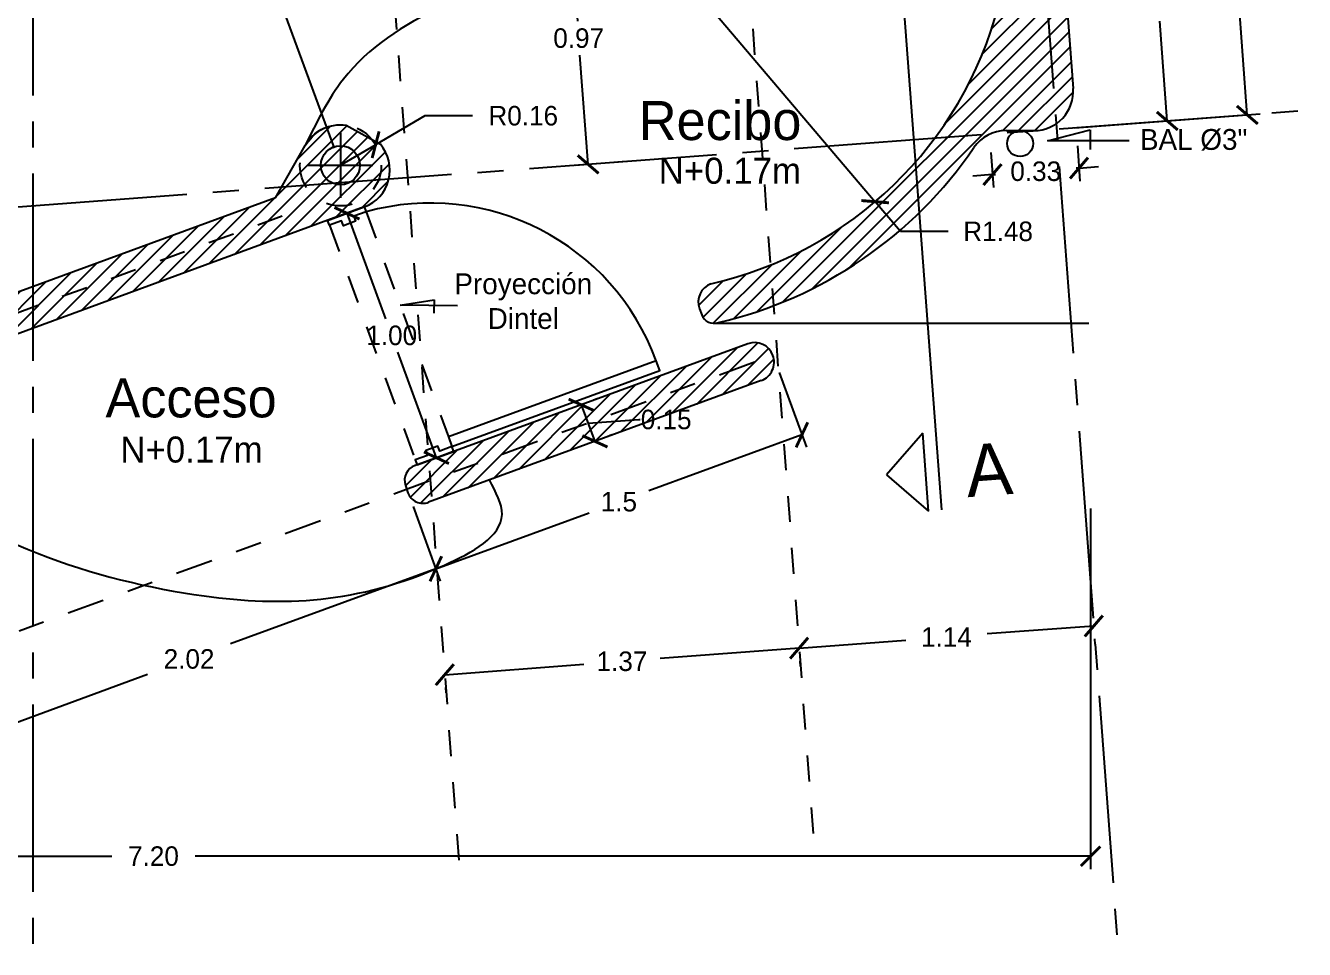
# Model space of a CAD drawing. Extents: x 132.5 to 215, y 54.5 to 129.7.
# Drawn here: x 156.771 to 161.683, y 113.886 to 117.435 of the extents above; entities that cross this region are included whole.
import ezdxf

# ---------------------------------------------------------------- set-up
doc = ezdxf.new("R2010")
doc.units = 0
doc.header["$LTSCALE"] = 0.06
doc.header["$MEASUREMENT"] = 0
doc.header["$PDMODE"] = 34
doc.header["$PDSIZE"] = -5
doc.linetypes.add('ACAD_ISO02W100', pattern=[15, 12, -3])
doc.linetypes.add('ACAD_ISO04W100', pattern=[30.5, 24, -3, 0.5, -3])
doc.layers.get('0').update_dxf_attribs({"linetype": 'CONTINUOUS'})
doc.layers.get('DEFPOINTS').update_dxf_attribs({"linetype": 'CONTINUOUS'})
for name, color, linetype in [('CARPINTERIA', 2, 'CONTINUOUS'), ('COTAS', 7, 'CONTINUOUS'), ('EJES', 1, 'ACAD_ISO04W100'), ('L005', 46, 'CONTINUOUS'), ('L01', 21, 'CONTINUOUS'), ('L02', 2, 'CONTINUOUS'), ('L025', 4, 'CONTINUOUS'), ('L05', 3, 'CONTINUOUS'), ('L07', 20, 'CONTINUOUS'), ('PROY', 9, 'ACAD_ISO02W100')]:
    doc.layers.add(name, color=color, linetype=linetype)
doc.styles.add('STYLE3', font='stylu.ttf')
doc.styles.add('STYLE4', font='stylu.ttf')
doc.dimstyles.new('ISO-25', dxfattribs={"dimtxt": 0.075, "dimasz": 0.075, "dimexe": 0.05, "dimexo": 0.07, "dimgap": 0.025, "dimtad": 0, "dimtih": 1, "dimtoh": 1, "dimdsep": 46, "dimtxsty": 'STYLE3', "dimblk1": 'ARCHTICK', "dimblk2": 'ARCHTICK', "dimsah": 1, "dimcen": 1, "dimadec": 0, "dimazin": 0, "dimtfac": 1, "dimtmove": 1, "dimatfit": 3, "dimldrblk": 'ARCHTICK', "dimfxl": 1, "dimtolj": 1, "dimtzin": 0, "dimarcsym": 0})
pattern_1 = [(45, (1.226518864690036, 29.56729762460166), (-0.03093592167691145, 0.03093592167691146), [])]

# ---------------------------------------------------------------- blocks, each defined once
blk = doc.blocks.new('_ARCHTICK')
at = {"color": 0, "linetype": 'ByBlock', "const_width": 0.15}
blk.add_lwpolyline([(-0.5, -0.5), (0.5, 0.5)], dxfattribs=at)
blk = doc.blocks.new('*D75')
at = {"color": 0, "linetype": 'ByBlock'}
for p, q in [((158.3430984982215, 87.98644913535409), (157.9884618003162, 88.95574410858327)), ((158.0056415854983, 88.90878822523413), (157.3528678937977, 88.66995741222277)), ((156.3929748755965, 88.31876061484006), (157.045748567297, 88.5575914278514)), ((156.7304317883197, 87.39642152496002), (156.3757950904144, 88.36571649818919))]:
    blk.add_line(p, q, dxfattribs=at)
at = {"layer": 'DEFPOINTS', "color": 0, "linetype": 'ByBlock'}
for p in [(158.0056415854983, 88.90878822523413), (158.3671501974765, 87.92071089866532), (156.7544834875746, 87.33068328827123)]:
    blk.add_point(p, dxfattribs=at)
at = {"color": 0, "linetype": 'ByBlock', "xscale": 0.075, "yscale": 0.075, "zscale": 0.075}
for p, rotation in [((158.0056415854983, 88.90878822523413), 20.09609584950125), ((156.3929748755965, 88.31876061484006), 200.0960958495012)]:
    blk.add_blockref('_ARCHTICK', p, dxfattribs=dict(at, rotation=rotation))
at = {"color": 0, "linetype": 'ByBlock', "insert": (157.1993082305474, 88.61377442003709), "char_height": 0.075, "attachment_point": 5, "style": 'STYLE3'}
blk.add_mtext('\\A1;1.72', dxfattribs=at)
blk = doc.blocks.new('*D37')
at = {"color": 0, "linetype": 'ByBlock'}
for p, q in [((157.8498445371542, 88.31956488103232), (158.8078804731219, 87.19083656170821)), ((158.9049463553919, 87.07647654028833), (158.8078804731219, 87.19083656170821)), ((159.0883230025368, 87.07647654028833), (158.9049463553919, 87.07647654028833))]:
    blk.add_line(p, q, dxfattribs=at)
at = {"layer": 'DEFPOINTS', "color": 0, "linetype": 'ByBlock'}
for p in [(157.8498445371542, 88.31956488103232), (158.8078804731219, 87.19083656170821)]:
    blk.add_point(p, dxfattribs=at)
at = {"color": 0, "linetype": 'ByBlock', "xscale": 0.075, "yscale": 0.075, "zscale": 0.075, "rotation": 130.3237514933066}
blk.add_blockref('_ARCHTICK', (158.8078804731219, 87.19083656170821), dxfattribs=at)
at = {"color": 0, "linetype": 'ByBlock', "insert": (159.2802062382616, 87.07647654028833), "char_height": 0.075, "attachment_point": 5, "style": 'STYLE3'}
blk.add_mtext('\\A1;R1.48', dxfattribs=at)
blk = doc.blocks.new('*D32')
at = {"color": 0, "linetype": 'ByBlock'}
for p, q in [((159.6477113339386, 85.56080008602488), (159.238325249735, 85.53009612970962)), ((158.5158901172153, 85.47591349477065), (158.9252762014187, 85.5066174510859)), ((159.6529466303155, 85.49099613433273), (159.6514508313507, 85.51094012053046)), ((158.5211254135922, 85.40610954307849), (158.5196296146273, 85.42605352927623))]:
    blk.add_line(p, q, dxfattribs=at)
at = {"layer": 'DEFPOINTS', "color": 0, "linetype": 'ByBlock'}
for p in [(159.6477113339386, 85.56080008602491), (158.5158901172153, 85.47591349477065), (158.5158901172153, 85.47591349477065)]:
    blk.add_point(p, dxfattribs=at)
at = {"color": 0, "linetype": 'ByBlock', "xscale": 0.075, "yscale": 0.075, "zscale": 0.075}
for p, rotation in [((159.6477113339386, 85.56080008602488), 4.289153328818882), ((158.5158901172153, 85.47591349477065), 184.2891533288188)]:
    blk.add_blockref('_ARCHTICK', p, dxfattribs=dict(at, rotation=rotation))
at = {"color": 0, "linetype": 'ByBlock', "insert": (159.0818007255769, 85.51835679039776), "char_height": 0.075, "attachment_point": 5, "style": 'STYLE3'}
blk.add_mtext('\\A1;1.14', dxfattribs=at)
blk = doc.blocks.new('*D13')
at = {"color": 0, "linetype": 'ByBlock'}
for p, q in [((152.4357100361474, 86.01198070241377), (152.4357100361474, 84.62631784556982)), ((159.6357100361475, 86.01198070241365), (159.6357100361475, 84.62631784556982)), ((152.4357100361474, 84.67631784556981), (155.8757539600127, 84.67631784556981)), ((159.6357100361475, 84.67631784556981), (156.1956661122821, 84.67631784556981))]:
    blk.add_line(p, q, dxfattribs=at)
at = {"layer": 'DEFPOINTS', "color": 0, "linetype": 'ByBlock'}
for p in [(152.4357100361474, 86.08198070241376), (159.6357100361475, 86.08198070241365), (159.6357100361475, 84.67631784556981)]:
    blk.add_point(p, dxfattribs=at)
at = {"color": 0, "linetype": 'ByBlock', "xscale": 0.075, "yscale": 0.075, "zscale": 0.075, "rotation": 180}
blk.add_blockref('_ARCHTICK', (152.4357100361474, 84.67631784556981), dxfattribs=at)
at = {"color": 0, "linetype": 'ByBlock', "xscale": 0.075, "yscale": 0.075, "zscale": 0.075}
blk.add_blockref('_ARCHTICK', (159.6357100361475, 84.67631784556981), dxfattribs=at)
at = {"color": 0, "linetype": 'ByBlock', "insert": (156.0357100361474, 84.67631784556981), "char_height": 0.075, "attachment_point": 5, "style": 'STYLE3'}
blk.add_mtext('\\A1;7.20', dxfattribs=at)
blk = doc.blocks.new('*D74')
at = {"color": 0, "linetype": 'ByBlock'}
for p, q in [((156.3946387811166, 88.31936938923343), (155.5129534683851, 87.99822145898682)), ((154.3201956812759, 87.56376747740813), (155.2018809940074, 87.88491540765473))]:
    blk.add_line(p, q, dxfattribs=at)
at = {"layer": 'DEFPOINTS', "color": 0, "linetype": 'ByBlock'}
for p in [(156.3946387811166, 88.31936938923343), (156.8168753733206, 87.16015344299291), (154.7424322734799, 86.40455153116758)]:
    blk.add_point(p, dxfattribs=at)
at = {"color": 0, "linetype": 'ByBlock', "xscale": 0.075, "yscale": 0.075, "zscale": 0.075}
for p, rotation in [((156.3946387811166, 88.31936938923343), 20.01381196537952), ((154.3201956812759, 87.56376747740813), 200.0138119653795)]:
    blk.add_blockref('_ARCHTICK', p, dxfattribs=dict(at, rotation=rotation))
at = {"color": 0, "linetype": 'ByBlock', "insert": (155.3574172311962, 87.94156843332078), "char_height": 0.075, "attachment_point": 5, "style": 'STYLE3'}
blk.add_mtext('\\A1;2.21', dxfattribs=at)
blk = doc.blocks.new('PUNTO')
at = {"layer": 'COTAS'}
for p, q in [((-0.0006627818725064571, 0.125), (-0.0006627818725064571, -0.125)), ((-0.1256627818725065, 0), (0.1243372181274935, 0))]:
    blk.add_line(p, q, dxfattribs=at)
blk.add_circle((-0.0006627818725064571, 0), 0.075, dxfattribs=at)
blk = doc.blocks.new('*D72')
at = {"color": 0, "linetype": 'ByBlock'}
for p, q in [((156.8406639881781, 87.16885700182009), (156.8260150050279, 87.16349736707984)), ((156.7790591216787, 87.14631758189778), (156.9274978926056, 86.7406039167812)), ((157.1226548253202, 86.207199914915), (156.9742160543932, 86.61291358003156)), ((157.1842596918195, 86.22973933483729), (157.1696107086693, 86.22437970009707))]:
    blk.add_line(p, q, dxfattribs=at)
at = {"layer": 'DEFPOINTS', "color": 0, "linetype": 'ByBlock'}
for p in [(156.7749257514893, 87.14480530256519), (157.1185214551307, 86.2056876355824), (157.1226548253202, 86.207199914915)]:
    blk.add_point(p, dxfattribs=at)
at = {"color": 0, "linetype": 'ByBlock', "xscale": 0.075, "yscale": 0.075, "zscale": 0.075}
for p, rotation in [((156.7790591216787, 87.14631758189778), 110.0960958494718), ((157.1226548253202, 86.207199914915), 290.0960958494718)]:
    blk.add_blockref('_ARCHTICK', p, dxfattribs=dict(at, rotation=rotation))
at = {"color": 0, "linetype": 'ByBlock', "insert": (156.9508569734994, 86.67675874840639), "char_height": 0.075, "attachment_point": 5, "style": 'STYLE3'}
blk.add_mtext('\\A1;1.00', dxfattribs=at)
blk = doc.blocks.new('*D50')
at = {"color": 0, "linetype": 'ByBlock'}
for p, q in [((158.4390630226002, 86.5344349479984), (158.5437846686208, 86.24820916912202)), ((158.5266048834388, 86.29516505247115), (157.9381342141138, 86.07986083574937)), ((157.0327475990308, 86.01990524156008), (157.1374692450514, 85.73367946268365)), ((157.1202894598693, 85.78063534603278), (157.7087601291943, 85.99593956275456))]:
    blk.add_line(p, q, dxfattribs=at)
at = {"layer": 'DEFPOINTS', "color": 0, "linetype": 'ByBlock'}
for p in [(158.4150113233453, 86.6001731846872), (158.5266048834388, 86.29516505247115), (157.0086958997759, 86.08564347824885)]:
    blk.add_point(p, dxfattribs=at)
at = {"color": 0, "linetype": 'ByBlock', "xscale": 0.075, "yscale": 0.075, "zscale": 0.075}
for p, rotation in [((158.5266048834388, 86.29516505247115), 20.09609584949455), ((157.1202894598693, 85.78063534603278), 200.0960958494945)]:
    blk.add_blockref('_ARCHTICK', p, dxfattribs=dict(at, rotation=rotation))
at = {"color": 0, "linetype": 'ByBlock', "insert": (157.8234471716541, 86.03790019925196), "char_height": 0.075, "attachment_point": 5, "style": 'STYLE3'}
blk.add_mtext('\\A1;1.5', dxfattribs=at)
blk = doc.blocks.new('*D49')
at = {"color": 0, "linetype": 'ByBlock'}
for p, q in [((158.5158901172153, 85.4759134947706), (157.9816412661081, 85.43584483093754)), ((157.1547130592175, 85.37382521542074), (157.6889619103248, 85.41389387925379)), ((158.5211254135922, 85.40610954307843), (158.5196296146274, 85.42605352927617)), ((157.1599483555944, 85.30402126372857), (157.1584525566296, 85.32396524992632))]:
    blk.add_line(p, q, dxfattribs=at)
at = {"layer": 'DEFPOINTS', "color": 0, "linetype": 'ByBlock'}
for p in [(158.5158901172153, 85.47591349477062), (157.1547130592175, 85.37382521542074), (157.1547130592175, 85.37382521542074)]:
    blk.add_point(p, dxfattribs=at)
at = {"color": 0, "linetype": 'ByBlock', "xscale": 0.075, "yscale": 0.075, "zscale": 0.075}
for p, rotation in [((158.5158901172153, 85.4759134947706), 4.289153328820001), ((157.1547130592175, 85.37382521542074), 184.28915332882)]:
    blk.add_blockref('_ARCHTICK', p, dxfattribs=dict(at, rotation=rotation))
at = {"color": 0, "linetype": 'ByBlock', "insert": (157.8353015882164, 85.42486935509567), "char_height": 0.075, "attachment_point": 5, "style": 'STYLE3'}
blk.add_mtext('\\A1;1.37', dxfattribs=at)
blk = doc.blocks.new('*D47')
at = {"color": 0, "linetype": 'ByBlock'}
for p, q in [((157.0775517430246, 87.52062847565341), (156.8889980433711, 87.40976995827164)), ((157.2614664575195, 87.52062847565341), (157.0775517430246, 87.52062847565341)), ((156.7544834875747, 87.33068328827119), (156.8889980433711, 87.40976995827164))]:
    blk.add_line(p, q, dxfattribs=at)
at = {"layer": 'DEFPOINTS', "color": 0, "linetype": 'ByBlock'}
for p in [(156.8889980433711, 87.40976995827164), (156.7544834875747, 87.33068328827119)]:
    blk.add_point(p, dxfattribs=at)
at = {"color": 0, "linetype": 'ByBlock', "xscale": 0.075, "yscale": 0.075, "zscale": 0.075, "rotation": 210.4530312044326}
blk.add_blockref('_ARCHTICK', (156.8889980433711, 87.40976995827164), dxfattribs=at)
at = {"color": 0, "linetype": 'ByBlock', "insert": (157.4560400299939, 87.52062847565341), "char_height": 0.075, "attachment_point": 5, "style": 'STYLE3'}
blk.add_mtext('\\A1;R0.16', dxfattribs=at)
blk = doc.blocks.new('*D46')
at = {"color": 0, "linetype": 'ByBlock'}
for p, q in [((157.7442242122274, 86.43526135292197), (157.7255022503197, 86.42822657202088)), ((157.6786973455504, 86.41063961976812), (157.7314601923075, 86.27021960939173)), ((157.705078768929, 86.3404296145799), (157.9000492064049, 86.35370247942018)), ((157.9000492064049, 86.35370247942018), (157.9050492064049, 86.35370247942018)), ((157.7969870589845, 86.2948413425456), (157.7782650970768, 86.28780656164449))]:
    blk.add_line(p, q, dxfattribs=at)
at = {"layer": 'DEFPOINTS', "color": 0, "linetype": 'ByBlock'}
for p in [(157.6786973455504, 86.41063961976812), (157.7314601923075, 86.27021960939173), (157.7314601923075, 86.27021960939173)]:
    blk.add_point(p, dxfattribs=at)
at = {"color": 0, "linetype": 'ByBlock', "xscale": 0.075, "yscale": 0.075, "zscale": 0.075}
for p, rotation in [((157.6786973455504, 86.41063961976812), 110.593719824882), ((157.7314601923075, 86.27021960939173), 290.593719824882)]:
    blk.add_blockref('_ARCHTICK', p, dxfattribs=dict(at, rotation=rotation))
at = {"color": 0, "linetype": 'ByBlock', "insert": (157.9075492064049, 86.35370247942018), "char_height": 0.075, "attachment_point": 4, "style": 'STYLE3'}
blk.add_mtext('\\A1;0.15', dxfattribs=at)
blk = doc.blocks.new('*D45')
at = {"color": 0, "linetype": 'ByBlock'}
for p, q in [((157.7800405854621, 88.31432958465544), (157.5828293766828, 88.299538743997)), ((157.6326893421772, 88.30327824140909), (157.6641214719532, 87.88418317772914)), ((157.7053733308654, 87.33415839223369), (157.6739412010894, 87.75325345591361)), ((157.8527245741502, 87.34520973548004), (157.6555133653709, 87.3304188948216))]:
    blk.add_line(p, q, dxfattribs=at)
at = {"layer": 'DEFPOINTS', "color": 0, "linetype": 'ByBlock'}
for p in [(157.8498445371543, 88.31956488103236), (157.9225285258424, 87.35044503185696), (157.7053733308654, 87.33415839223369)]:
    blk.add_point(p, dxfattribs=at)
at = {"color": 0, "linetype": 'ByBlock', "xscale": 0.075, "yscale": 0.075, "zscale": 0.075}
for p, rotation in [((157.6326893421772, 88.30327824140909), 94.28915332881816), ((157.7053733308654, 87.33415839223369), 274.2891533288181)]:
    blk.add_blockref('_ARCHTICK', p, dxfattribs=dict(at, rotation=rotation))
at = {"color": 0, "linetype": 'ByBlock', "insert": (157.6690313365213, 87.81871831682136), "char_height": 0.075, "attachment_point": 5, "style": 'STYLE3'}
blk.add_mtext('\\A1;0.97', dxfattribs=at)
blk = doc.blocks.new('*D42')
at = {"color": 0, "linetype": 'ByBlock'}
for p, q in [((157.0327475990308, 86.01990524156008), (157.1374692450514, 85.73367946268365)), ((157.1202894598693, 85.78063534603278), (156.3316548109268, 85.49209698002552)), ((155.2244806305056, 85.0870143104617), (156.013115279448, 85.37555267646894))]:
    blk.add_line(p, q, dxfattribs=at)
at = {"layer": 'DEFPOINTS', "color": 0, "linetype": 'ByBlock'}
for p in [(157.0086958997759, 86.08564347824887), (157.1202894598693, 85.78063534603278), (155.1128870704121, 85.39202244267777)]:
    blk.add_point(p, dxfattribs=at)
at = {"color": 0, "linetype": 'ByBlock', "xscale": 0.075, "yscale": 0.075, "zscale": 0.075}
for p, rotation in [((157.1202894598693, 85.78063534603278), 20.09609584949512), ((155.2244806305056, 85.0870143104617), 200.0960958494951)]:
    blk.add_blockref('_ARCHTICK', p, dxfattribs=dict(at, rotation=rotation))
at = {"color": 0, "linetype": 'ByBlock', "insert": (156.1723850451874, 85.43382482824723), "char_height": 0.075, "attachment_point": 5, "style": 'STYLE3'}
blk.add_mtext('\\A1;2.02', dxfattribs=at)
blk = doc.blocks.new('*D31')
at = {"color": 0, "linetype": 'ByBlock'}
for p, q in [((159.5846141181638, 87.40490485236059), (159.5947331540839, 87.26998437342696)), ((159.2521331374646, 87.37996877880815), (159.2622521733846, 87.24504829987451)), ((159.2585126759725, 87.29490826536893), (159.2696287153705, 87.29574196832378)), ((159.5909936566718, 87.31984433892138), (159.5798776172738, 87.31901063596654)), ((159.5909936566718, 87.31984433892138), (159.6657836049134, 87.32545358503951)), ((159.2585126759725, 87.29490826536893), (159.1837227277309, 87.2892990192508))]:
    blk.add_line(p, q, dxfattribs=at)
at = {"layer": 'DEFPOINTS', "color": 0, "linetype": 'ByBlock'}
for p in [(159.2468978410876, 87.44977273050033), (159.5793788217869, 87.47470880405277), (159.5909936566718, 87.31984433892138)]:
    blk.add_point(p, dxfattribs=at)
at = {"color": 0, "linetype": 'ByBlock', "xscale": 0.075, "yscale": 0.075, "zscale": 0.075}
for p, rotation in [((159.5909936566718, 87.31984433892138), 184.28915332882), ((159.2585126759725, 87.29490826536893), 4.289153328820001)]:
    blk.add_blockref('_ARCHTICK', p, dxfattribs=dict(at, rotation=rotation))
at = {"color": 0, "linetype": 'ByBlock', "insert": (159.4247531663221, 87.30737630214516), "char_height": 0.075, "attachment_point": 5, "style": 'STYLE3'}
blk.add_mtext('\\A1;0.33', dxfattribs=at)
blk = doc.blocks.new('*D189')
at = {"color": 0, "linetype": 'ByBlock'}
for p, q in [((160.0395278631888, 90.16389579788563), (160.133712390875, 88.90810209540162)), ((160.2375148724411, 87.52406900785171), (160.1433303447549, 88.77986271033573)), ((159.5743928252375, 87.4743348543115), (160.2873748379355, 87.52780850526378))]:
    blk.add_line(p, q, dxfattribs=at)
at = {"layer": 'DEFPOINTS', "color": 0, "linetype": 'ByBlock'}
for p in [(159.3066018642928, 90.10892634796849), (160.2375148724411, 87.52406900785171), (159.5045888735453, 87.46909955793458)]:
    blk.add_point(p, dxfattribs=at)
at = {"color": 0, "linetype": 'ByBlock', "xscale": 0.075, "yscale": 0.075, "zscale": 0.075}
for p, rotation in [((160.0395278631888, 90.16389579788563), 94.28915332881404), ((160.2375148724411, 87.52406900785171), 274.2891533288141)]:
    blk.add_blockref('_ARCHTICK', p, dxfattribs=dict(at, rotation=rotation))
at = {"color": 0, "linetype": 'ByBlock', "insert": (160.1385213678149, 88.84398240286868), "char_height": 0.075, "attachment_point": 5, "style": 'STYLE3'}
blk.add_mtext('\\A1;2.65', dxfattribs=at)
blk = doc.blocks.new('*D191')
at = {"color": 0, "linetype": 'ByBlock'}
for p, q in [((159.8629996414776, 88.39574120824588), (159.8917512001771, 88.012387092251)), ((159.9301042413072, 87.50101321051676), (159.9013526826076, 87.88436732651161)), ((159.5743928252377, 87.47433485431156), (159.9799642068016, 87.50475270792883))]:
    blk.add_line(p, q, dxfattribs=at)
at = {"layer": 'DEFPOINTS', "color": 0, "linetype": 'ByBlock'}
for p in [(159.4374842737158, 88.36382755566378), (159.9301042413072, 87.50101321051676), (159.5045888735455, 87.46909955793465)]:
    blk.add_point(p, dxfattribs=at)
at = {"color": 0, "linetype": 'ByBlock', "xscale": 0.075, "yscale": 0.075, "zscale": 0.075}
for p, rotation in [((159.8629996414776, 88.39574120824588), 94.28915332881647), ((159.9301042413072, 87.50101321051676), 274.2891533288165)]:
    blk.add_blockref('_ARCHTICK', p, dxfattribs=dict(at, rotation=rotation))
at = {"color": 0, "linetype": 'ByBlock', "insert": (159.8965519413924, 87.9483772093813), "char_height": 0.075, "attachment_point": 5, "style": 'STYLE3'}
blk.add_mtext('\\A1;0.9', dxfattribs=at)
blk = doc.blocks.new('CT2')
at = {"layer": 'L07'}
for p, q in [((5.799064850794309, -6.530411199986261), (5.957417372557614, -8.641778156829261)), ((5.885163298588736, -8.346929541248869), (5.746801894341701, -8.50772792996841)), ((5.907600283061242, -8.646089334215404), (5.885163298588736, -8.346929541248869)), ((5.746801894341701, -8.50772792996841), (5.907600283061242, -8.646089334215446))]:
    blk.add_line(p, q, dxfattribs=at)
at = {"layer": 'L025', "insert": (6.042814465075082, -8.393729768802586), "char_height": 0.2, "attachment_point": 1, "rotation": 4.289153328820797, "style": 'STYLE3'}
blk.add_mtext('A', dxfattribs=at)
blk = doc.blocks.new('P1M')
blk.add_lwpolyline([(-0.05999999999998806, 1), (-0.05999999999998806, 0.1499999999999915), (-0.01999999999999602, 0.1499999999999915), (-0.01999999999999602, 0.09999999999999432), (-0.03999999999999204, 0.09999999999999432), (-0.03999999999999204, 0.04999999999999716), (-0.01999999999999602, 0.04999999999999716), (-0.01999999999999602, 0), (0, 0), (0, 0.1499999999999915), (-0.01999999999999602, 0.1499999999999915), (-0.01999999999999602, 1), (-0.05999999999998806, 1, 0.3912439810764737), (-0.980000000000004, 0.1499999999999915), (-0.980000000000004, 0.09999999999999432), (-0.960000000000008, 0.09999999999999432), (-0.960000000000008, 0.04999999999999716), (-0.980000000000004, 0.04999999999999716), (-0.980000000000004, 0), (-1, 0), (-1, 0.1499999999999915), (-0.980000000000004, 0.1500000000000909)], format="xyb")
blk = doc.blocks.new('BLO1')
at = {"layer": 'CARPINTERIA', "linetype": 'Continuous'}
blk.add_circle((3.792793258557388, -7.234559232966163), 0.05, dxfattribs=at)
at = {"layer": 'CARPINTERIA', "rotation": 290.0960958494715}
blk.add_blockref('P1M', (1.476226511854172, -8.468707988104313), dxfattribs=at)

msp = doc.modelspace()

# ---------------------------------------------------------------- hatches: boundary and pattern name
at = {"layer": 'L005'}
h = msp.add_hatch(dxfattribs=at)
h.set_pattern_fill('ANSI31,_O', color=256, scale=0.35)
h.set_pattern_definition(pattern_1)
h.paths.add_polyline_path([(156.973379982943, 122.5520158396588), (157.1584738426845, 122.5520158396588, 0.4142135623731471), (157.2334738426845, 122.6270158396588, 0.414213562373154), (157.1584738426845, 122.7020158396588), (156.973379982943, 122.7020158396588, 0.4142135623731256), (156.723379982943, 122.4520158396588), (156.723379982943, 121.078680983432, 0.4363134019872558), (156.8039892290318, 121.0038910351881, 0.3820559693508156), (156.873379982943, 121.076087659644), (156.873379982943, 122.4520158396588, -0.4142135623733252)], flags=17)
edge = h.paths.add_edge_path()
edge.add_arc((154.4440750960173, 118.6930710581944), 0.4500000000000037, 94.33200065810452, 175.7108466711816)
edge.add_line((153.9953354065675, 118.7267265349031), (153.8528434779311, 116.8268341530849))
edge.add_arc((153.9027034434256, 116.8230946556728), 0.04999999999999911, 175.7108466711615, 270.0000000000326)
edge.add_line((153.9027034434256, 116.7730946556728), (154.0358064451983, 116.7730946556728))
edge.add_arc((154.0358064451984, 116.6230946556729), 0.1499999999999919, 4.289153328778127, 90.00000000001091, ccw=False)
edge.add_line((154.1853863416817, 116.634313147909), (154.1990491730683, 116.4521420627514))
edge.add_arc((154.0494692765851, 116.4409235705153), 0.1499999999999981, -90, 4.289153328788984, ccw=False)
edge.add_line((154.0494692765851, 116.2909235705153), (153.8239001842385, 116.2909235705153))
edge.add_arc((153.8239001842385, 116.4409235705153), 0.1499999999999957, 175.7108466711831, 270, ccw=False)
edge.add_line((153.6743202877552, 116.4521420627515), (154.2310030615906, 123.874579047224))
edge.add_arc((154.6797427510404, 123.8409235705153), 0.4500000000000042, 90, 175.7108466711798, ccw=False)
edge.add_line((154.6797427510404, 124.2909235705153), (159.8447150506344, 124.2909235705153))
edge.add_arc((159.8447150506345, 123.8409235705153), 0.4500000000000062, 4.289153328820191, 90.00000000001091, ccw=False)
edge.add_line((160.2934547400843, 123.874579047224), (160.7946044563922, 117.1925828297854))
edge.add_arc((160.6450245599089, 117.1813643375491), 0.1499999999999957, -90, 4.289153328827695, ccw=False)
edge.add_line((160.6450245599089, 117.0313643375491), (160.5373219230916, 117.0313643375491))
edge.add_arc((160.5373219230916, 116.8813643375491), 0.1500000000000145, 90, 145.7571622741032)
edge.add_arc((159.0638242551735, 117.8843636259689), 1.632471023587851, 283.044909988745, 325.7571622740918, ccw=False)
edge.add_arc((159.4149720339532, 116.3409235705153), 0.05000000000001414, 200.2733466572566, 290.2733466570909, ccw=False)
edge.add_line((159.3680695227716, 116.3235986045742), (159.3595238335086, 116.3467336737904))
edge.add_arc((159.429877600281, 116.3727211227019), 0.07500000000000125, 110.39893009392361, 200.2733466572134, ccw=False)
edge.add_arc((159.0763634018443, 117.886862505634), 1.480493320974319, 282.7750595894142, 345.3388183887907)
edge.add_arc((160.2667911884136, 117.5754215033139), 0.2499999999999936, 345.3388183887799, 454.2891533288156)
edge.add_line((160.2480937013532, 117.824721330786), (159.5718554185334, 117.7740034595745))
edge.add_spline(control_points=[(159.5718554185334, 117.7740034595745), (159.5662260758006, 117.7640977756235), (159.5395778085159, 117.7269459603754), (159.4486620211664, 117.6891333004167), (159.3283514535684, 117.740485433746), (159.2901672131336, 117.8649007909837), (159.3295155857848, 117.9248848851674), (159.3454290798164, 117.9491439957854)], knot_values=[0.0834302372304293, 0.0834302372304293, 0.0834302372304293, 0.0834302372304293, 0.1181125264198664, 0.2238113328742232, 0.345056001232198, 0.4695595403814369, 0.5541038795834261, 0.5541038795834261, 0.5541038795834261, 0.5541038795834261], degree=3, periodic=0)
edge.add_spline(control_points=[(159.3454290798164, 117.9491439957854), (159.3677422157092, 117.9696516662292), (159.3900553516018, 117.9901593366731), (159.4093792152198, 118.0128221263676)], knot_values=[0.1203524631199651, 0.1203524631199651, 0.1203524631199651, 0.1203524631199651, 0.2101604438946315, 0.2101604438946315, 0.2101604438946315, 0.2101604438946315], degree=3, periodic=0)
edge.add_line((159.4093792152198, 118.0128221263677), (159.3458303006469, 118.8601409873403))
edge.add_line((159.3458303006469, 118.8601409873403), (159.5652141488224, 118.8765947759534))
edge.add_line((159.5652141488224, 118.8765947759534), (159.6175671125914, 118.1785552590315))
edge.add_arc((159.8668669400636, 118.1972527460919), 0.2499999999999994, 184.2891533288153, 274.289153328822)
edge.add_line((159.885564427124, 117.9479529186198), (160.3343041165739, 117.9816083953285))
edge.add_arc((160.3156066295134, 118.2309082228007), 0.2499999999999868, 274.2891533288222, 364.2891533288222)
edge.add_line((160.5649064569855, 118.2496057098611), (160.4826375139197, 119.3465249507384))
edge.add_arc((160.2333376864476, 119.3278274636779), 0.2500000000000003, 4.289153328825027, 94.28915332881552)
edge.add_line((160.2146401993872, 119.57712729115), (159.2972168342899, 119.5083205387678))
edge.add_line((159.2972168342899, 119.5083205387678), (159.214947891224, 120.6052397796451))
edge.add_line((159.214947891224, 120.6052397796451), (159.4343317393995, 120.6216935682582))
edge.add_line((159.4343317393995, 120.6216935682582), (159.4866847031686, 119.9236540513363))
edge.add_arc((159.7359845306407, 119.9423515383967), 0.2499999999999962, 184.2891533288185, 274.2891533288222)
edge.add_line((159.7546820177012, 119.6930517109246), (160.203421707151, 119.7267071876334))
edge.add_arc((160.1847242200906, 119.9760070151055), 0.2499999999999897, 274.2891533288222, 364.2891533288222)
edge.add_line((160.4340240475627, 119.9947045021659), (160.3517551044968, 121.0916237430432))
edge.add_arc((160.1024552770247, 121.0729262559828), 0.2499999999999834, 4.289153328825514, 94.28915332882225)
edge.add_line((160.0837577899643, 121.3222260834549), (157.9427707368248, 121.1616520544694))
edge.add_arc((157.948379982943, 121.0868621062278), 0.07499999999999427, 94.28915332886557, 180)
edge.add_line((157.873379982943, 121.0868621062278), (157.873379982943, 121.084214512421))
edge.add_arc((157.7983382158121, 121.0815344682822), 0.07508960947237445, -85.6840151782365, 2.0453940210679207, ccw=False)
edge.add_arc((157.798379982943, 121.0814477479283), 0.07499999999999558, 180, 274.28915329936257, ccw=False)
edge.add_line((157.723379982943, 121.0814477479283), (157.723379982943, 121.2956190313293))
edge.add_line((157.723379982943, 121.2956190313293), (159.8730994357504, 121.4568479902898))
edge.add_arc((159.8394439590417, 121.9055876797396), 0.4500000000000041, 274.2891533288076, 364.289153328822)
edge.add_line((160.2881836484915, 121.9392431564484), (160.143874843601, 123.8633605549877))
edge.add_arc((159.8447150509371, 123.8409235664803), 0.3000000000000044, 4.289154101601366, 89.99060297954203)
edge.add_line((159.8447642536209, 124.1409235624455), (157.2832760572221, 124.1413436720203))
edge.add_arc((157.2832637909262, 124.0665537247845), 0.07478994824162807, 89.99060292178655, 179.9999999999238)
edge.add_line((157.2084738426845, 124.0665537247846), (157.2084738426844, 123.9768057879003))
edge.add_arc((157.1336838944428, 123.9768057879004), 0.07478994824162612, 269.99999999997823, 359.9999999999238, ccw=False)
edge.add_line((157.1336838944428, 123.9020158396588), (156.8729598794264, 123.9020158396589))
edge.add_arc((156.8729598794264, 124.0515957361421), 0.1495798964832712, 180, 269.9999999999891, ccw=False)
edge.add_line((156.7233799829431, 124.0515957361421), (156.7233799829431, 124.1409235705153))
edge.add_line((156.7233799829431, 124.1409235705153), (154.6797427510404, 124.1409235705153))
edge.add_arc((154.6797427510404, 123.8409235705153), 0.3000000000000032, 90.00000000001086, 175.7108466711835)
edge.add_line((154.3805829580739, 123.8633605549878), (154.1890885697521, 121.3101020440304))
edge.add_line((154.1890885697521, 121.3101020440304), (154.1890885697521, 121.1373421209868))
edge.add_line((154.1890885697521, 121.1373421209868), (154.1761315755238, 121.1373421209867))
edge.add_line((154.1761315755238, 121.1373421209867), (154.0573696964462, 119.5538503999529))
edge.add_arc((154.3066695239183, 119.5351529128925), 0.249999999999998, 175.7108466711782, 274.2891533288222)
edge.add_line((154.3253670109788, 119.2858530854204), (154.9649868375826, 119.3338245724158))
edge.add_arc((154.9649868375833, 119.2588245724158), 0.07499999999999397, 0, 90.00000000052108, ccw=False)
edge.add_arc((154.9649868375833, 119.2588245776736), 0.07499999999999335, 274.3105766966938, 359.99999598330174, ccw=False)
edge.add_line((154.9706240478915, 119.1840367320037), (154.4100840491076, 119.1417854536955))
h = msp.add_hatch(dxfattribs=at)
h.set_pattern_fill('ANSI31,_O', color=256, scale=0.35)
h.set_pattern_definition(pattern_1)
edge = h.paths.add_edge_path()
edge.add_arc((156.1973677103337, 116.5844585668248), 0.3499999999999967, 200.0960958494896, 290.09609584949476, ccw=False)
edge.add_line((155.8686765268897, 116.4642000705502), (155.7446851291731, 116.8030940407467))
edge.add_arc((155.6742513041494, 116.7773243629735), 0.07499999999998837, 20.09609584955084, 97.1984648901741)
edge.add_line((155.6648533052444, 116.8517332173967), (155.5948053889677, 116.8428860143916))
edge.add_arc((155.6042033878727, 116.7684771599683), 0.07499999999999707, 97.19846489015119, 184.9531434703819)
edge.add_line((155.5294834647987, 116.7620015830967), (155.544689385879, 116.5865445889299))
edge.add_arc((155.5945026679283, 116.5908616401776), 0.0500000000000093, 184.9531434703864, 277.1984648901484)
edge.add_line((155.6007680005316, 116.5412557372288), (155.6576020850944, 116.54843400477))
edge.add_arc((155.660734751396, 116.5236310532956), 0.02499999999998343, 20.123105295492678, 97.19846489015657, ccw=False)
edge.add_line((155.6842086411544, 116.5322320125219), (155.7329227731639, 116.3992805434599))
edge.add_arc((156.1973677103337, 116.5844585668249), 0.4999999999999858, 201.737577278106, 290.0960958497155)
edge.add_line((156.3691655621564, 116.1148997333343), (158.0717839662199, 116.7378380393127))
edge.add_arc((158.0185195772955, 116.8800191172519), 0.1518306755943521, 290.5371361717865, 400.6653979237188)
edge.add_line((158.1336873980109, 116.9789581243376), (158.0029372542783, 117.0524727481476))
edge.add_spline(control_points=[(158.0029372542783, 117.0524727481476), (158.0029372727843, 117.0524727455201), (158.0029372997982, 117.0524727416847), (158.002937269469, 117.0524727459909), (157.9729194594013, 117.0567346980708), (157.9008251800156, 117.0464821935691), (157.8624754150903, 116.9969414655412), (157.8448461634304, 116.9741677676186)], knot_values=[0, 0, 0, 0, 3.277724822114969e-08, 4.784622645304104e-08, 6.555438389344026e-08, 0.09976272495540667, 0.1846419461546654, 0.1846419461546654, 0.1846419461546654, 0.1846419461546654], degree=3, periodic=0)
edge.add_line((157.8448461634304, 116.9741677676185), (157.7313624907428, 116.7730121657858))
edge.add_line((157.7313624907428, 116.7730121657858), (156.3176262066083, 116.2557673833809))
h = msp.add_hatch(dxfattribs=at)
h.set_pattern_fill('ANSI31,_O', color=256, scale=0.35)
h.set_pattern_definition(pattern_1)
h.paths.add_polyline_path([(158.2648881767896, 115.7436599339215, 0.4015495529091744), (158.2299411347437, 115.6683864077456), (158.2396237417787, 115.6400281752356, 0.4297803762155991), (158.3188745147571, 115.603687563216), (159.597083599237, 116.0713469047704, 0.4151199503661098), (159.6416676882364, 116.1677681787055, 0.4133077549239902), (159.5455442436907, 116.2122145548178)])

# ---------------------------------------------------------------- linework, layer by layer
at = {"layer": 'COTAS'}
for p, q in [((160.696460240631, 116.9913803073633), (160.860579402313, 117.033541489903)), ((160.860579402313, 117.033541489903), (160.860579402313, 116.9585882764992)), ((161.010631019407, 116.9913803073633), (160.696460240631, 116.9913803073633)), ((158.20981784416, 116.3608558701061), (158.3402013243119, 116.3814826298763)), ((158.3402013243119, 116.3814826298763), (158.339572760145, 116.3296590672563)), ((158.4306767398861, 116.358177088857), (158.20981784416, 116.3608558701061))]:
    msp.add_line(p, q, dxfattribs=at)
at = {"layer": 'EJES', "ltscale": 0.5}
for p, q in [((156.7983799829428, 126.0465235705153), (156.7983799829433, 112.7909235705152)), ((160.0552399630998, 126.0479675176792), (161.0495182591371, 112.7909235705152)), ((162.4762065305401, 117.1672795919592), (151.9864417210221, 116.3805472312453))]:
    msp.add_line(p, q, dxfattribs=at)
at = {"layer": 'EJES', "ltscale": 0.025}
for p, q in [((159.2049758981251, 122.2089855697732), (159.8032954840583, 114.2313910906656)), ((157.8437988401273, 122.1068972904233), (158.4421184260607, 114.1293028113157)), ((157.757132168516, 116.7025783407621), (153.655771038811, 115.2020101874895))]:
    msp.add_line(p, q, dxfattribs=at)
at = {"layer": 'EJES', "ltscale": 0.1}
msp.add_line((159.5713139214639, 116.1417807297941), (153.561338247565, 113.9429063042088), dxfattribs=at)
at = {"layer": 'EJES', "ltscale": 0.025}
msp.add_circle((157.9810023522647, 116.8979809128729), 0.1560412352325464, dxfattribs=at)
at = {"layer": 'L01', "ltscale": 0.005}
msp.add_line((159.4149720339533, 116.2909235705153), (160.8548093457042, 116.2909235705153), dxfattribs=at)
at = {"layer": 'L01'}
for points in [[(159.3454290798163, 117.9491439957854), (158.8306064215023, 117.6966606311714), (157.9918926191716, 117.2285202680693), (157.8448461634304, 116.9741677676186)], [(155.8066077888193, 116.2725183742589), (156.248732700313, 115.7450799723159), (157.4573666250472, 115.2437675163594), (158.3800289135645, 115.3623575783928), (158.6012522933785, 115.5564139961366), (158.5526612523137, 115.6892232968275)]]:
    msp.add_spline(points, degree=3, dxfattribs=at)
at = {"layer": 'L02'}
msp.add_circle((160.5911732415003, 116.9813643375492), 0.05, dxfattribs=at)
at = {"layer": 'L05'}
for p, q in [((160.2934547400843, 123.874579047224), (160.7946044563922, 117.1925828297854)), ((158.0029372542783, 117.0524727481476), (158.1336873980109, 116.9789581243375)), ((160.5373219230915, 117.0313643375491), (160.6450245599089, 117.0313643375491)), ((157.7313624907428, 116.7730121657858), (157.8448461634304, 116.9741677676186)), ((157.7313624907428, 116.7730121657858), (156.3176262066083, 116.2557673833809)), ((158.0718784412006, 116.7378726049466), (156.3691655621546, 116.1148997333336)), ((159.3595238335085, 116.3467336737906), (159.3680695227716, 116.3235986045743)), ((159.5455442436907, 116.2122145548178), (158.2648881767902, 115.7436599339217)), ((159.5970835992369, 116.0713469047704), (158.3188745147582, 115.6036875632164)), ((158.2299411347442, 115.6683864077442), (158.2396348300067, 115.6399957002476))]:
    msp.add_line(p, q, dxfattribs=at)
for centre, radius, start, end in [((159.0763634018443, 117.886862505634), 1.480493320974332, 282.7750595894169, 345.3388183887892), ((160.6450245599089, 117.1813643375491), 0.15, 270, 4.289153328819175), ((160.5373219230915, 116.8813643375491), 0.15, 90, 145.7571622740539), ((158.0185195772955, 116.8800191172519), 0.1518306755943468, 290.5371358415008, 40.66539792370753), ((159.0638242551736, 117.8843636259689), 1.632471023587843, 283.0449099887446, 325.7571622740963), ((159.4298776002811, 116.372721122702), 0.075, 110.3989300939041, 200.2733466570782), ((159.4149720339533, 116.3409235705153), 0.05, 200.2733466570983, 290.2733466570829), ((159.5713139214639, 116.1417807297941), 0.075, 20.27334665709841, 110.0960958494945), ((159.5713139214639, 116.1417807297941), 0.075, 290.0960958494943, 20.27334665707545), ((158.2867225497369, 115.6877737982706), 0.06, 108.8519068484059, 198.8519068484054), ((158.2964835583251, 115.6594423351099), 0.06008285544883089, 198.8846308279108, 291.8802529688376)]:
    msp.add_arc(centre, radius, start, end, dxfattribs=at)
msp.add_spline([(157.8448461634304, 116.9741677676186), (157.9048648363223, 117.0341864405104), (158.0029372542784, 117.0524727481476), (158.0029372718107, 117.0524727456584), (158.0029372867301, 117.0524727435401), (158.0029372542783, 117.0524727481476)], degree=3, dxfattribs=at)
at = {"layer": 'PROY', "linetype": 'ACAD_ISO02W100', "ltscale": 0.15}
for p, q in [((158.078750355276, 116.7190902516004), (158.394858402626, 115.8551019979761)), ((157.9378827052285, 116.6675508960541), (158.2686782674719, 115.7644686132059))]:
    msp.add_line(p, q, dxfattribs=at)

# ---------------------------------------------------------------- block references
at = {"layer": 'COTAS'}
msp.add_blockref('PUNTO', (157.9810023522648, 116.8979809128729), dxfattribs=at)
at = {"layer": 'L02'}
msp.add_blockref('BLO1', (156.7983799829428, 124.2159235705153), dxfattribs=at)
at = {"layer": 'L07'}
msp.add_blockref('CT2', (154.3318145425381, 124.2159235705153), dxfattribs=at)

# ---------------------------------------------------------------- texts
at = {"layer": 'COTAS', "char_height": 0.08, "style": 'STYLE4'}
for s, insert, attachment_point in [('BAL %%c3"', (161.2579350571886, 117.0371696279781), 2), ('Proyección\\PDintel', (158.6826725301394, 116.2681777789296), 8)]:
    msp.add_mtext(s, dxfattribs=dict(at, insert=insert, attachment_point=attachment_point))
at = {"layer": 'L025', "attachment_point": 2, "style": 'STYLE3'}
for s, insert, char_height in [('Recibo', (159.4388905859878, 117.1448322051662), 0.15), ('N+0.17m', (159.4762406632006, 116.9270840198303), 0.1), ('Acceso', (157.4066505419347, 116.0794856627833), 0.15), ('N+0.17m', (157.4081719354215, 115.8559978252301), 0.1)]:
    msp.add_mtext(s, dxfattribs=dict(at, insert=insert, char_height=char_height))

# ---------------------------------------------------------------- dimensions: what is measured, and where the dimension line sits
at = {"layer": 'COTAS'}
for base, p1, p2, angle, override, picture, middle in [((161.4640337371311, 117.0913666324534), (160.5331207289828, 119.6762239725702), (160.7311077382354, 117.0363971825363), 274.2891533288141, {"dimscale": 1, "dimse1": 1}, '*D189', (161.365040232505, 118.4112800274703)), ((161.1566231059972, 117.0683108351184), (160.6640031384058, 117.9311251802654), (160.7311077382356, 117.0363971825363), 274.2891533288165, {"dimscale": 1, "dimse1": 1}, '*D191', (161.1230708060824, 117.515674833983)), ((159.7531237481288, 115.8624626770728), (158.2352147644659, 115.6529411028505), (159.6415301880354, 116.1674708092889), 20.09609584949455, {"dimtxt": 0.075, "dimse1": 0}, '*D50', (159.0499660363441, 115.6051978238536))]:
    dim = msp.add_linear_dim(base=base, p1=p1, p2=p2, angle=angle, dimstyle='ISO-25', override=override, dxfattribs=at)
    dim.commit()
    dim.dimension.update_dxf_attribs({"geometry": picture, "text_midpoint": middle, "insert": (1.226518864690036, 29.56729762460166)})
for p1, p2, distance, override, picture, middle in [((157.9810023522647, 116.8979809128729), (159.5936690621665, 117.488008523267), 1.0521336796309133, {"dimtxt": 0.075, "dimse1": 0}, '*D75', (158.4258270952374, 118.1810720446388)), ((155.9689511381699, 115.9718491557693), (158.0433942380106, 116.7274510675946), 1.233720126209462, {"dimse1": 1, "dimse2": 1}, '*D74', (156.5839360958863, 117.5088660579224)), ((160.4734167057777, 117.017070355102), (160.805897686477, 117.0420064286544), -0.1552994106551424, {"dimtxt": 0.075, "dimse1": 0}, '*D31', (160.6512720310122, 116.8746739267468)), ((158.9052162102405, 115.9779372443698), (158.9579790569976, 115.8375172339934), 0, {"dimgap": 0.0025, "dimdle": 0, "dimse1": 0, "dimse2": 0}, '*D46', (159.134068071095, 115.9210001040218)), ((156.3394059351021, 114.9593200672794), (158.2352147644659, 115.6529411028505), -0.32478159333973333, {"dimse1": 1}, '*D42', (157.3989039098774, 115.0011224528489)), ((160.8742301986286, 115.1280977106266), (159.7424089819053, 115.0432111193723), 0, {"dimdle": 0, "dimse1": 0, "dimse2": 0}, '*D32', (160.3083195902669, 115.0856544149994)), ((159.7424089819053, 115.0432111193723), (158.3812319239075, 114.9411228400224), 0, {"dimdle": 0, "dimse1": 0, "dimse2": 0}, '*D49', (159.0618204529065, 114.9921669796973))]:
    dim = msp.add_aligned_dim(p1=p1, p2=p2, distance=distance, dimstyle='ISO-25', override=override, dxfattribs=at)
    dim.commit()
    dim.dimension.update_dxf_attribs({"geometry": picture, "text_midpoint": middle, "insert": (1.226518864690036, 29.56729762460166)})
dim = msp.add_aligned_dim(p1=(159.0763634018443, 117.886862505634), p2=(159.1490473905324, 116.9177426564586), distance=-0.21776508750418927, dimstyle='ISO-25', dxfattribs=at)
dim.commit()
dim.dimension.update_dxf_attribs({"geometry": '*D45', "text_midpoint": (158.8955502012113, 117.386015941423), "insert": (1.226518864690036, 29.56729762460166)})
for center, mpoint, picture, middle in [((159.0763634018443, 117.886862505634), (160.0343993378119, 116.7581341863099), '*D37', (160.5067251029516, 116.64377416489)), ((157.9810023522647, 116.8979809128729), (158.1155169080612, 116.9770675828733), '*D47', (158.6825588946839, 117.0879261002551))]:
    dim = msp.add_radius_dim(center=center, mpoint=mpoint, dimstyle='ISO-25', override={"dimdle": 0, "dimse1": 0, "dimse2": 0}, dxfattribs=at)
    dim.commit()
    dim.dimension.update_dxf_attribs({"geometry": picture, "text_midpoint": middle, "dimtype": 164, "insert": (1.226518864690036, 29.56729762460166)})
dim = msp.add_aligned_dim(p1=(158.0014446161793, 116.7121029271669), p2=(158.3450403198208, 115.7729852601841), distance=0.004401333650413366, text='1.00', dimstyle='ISO-25', dxfattribs=at)
dim.commit()
dim.dimension.update_dxf_attribs({"geometry": '*D72', "text_midpoint": (158.1773758381895, 116.244056373008), "insert": (1.226518864690036, 29.56729762460166)})
dim = msp.add_linear_dim(base=(160.8622289008375, 114.2436154701715), p1=(153.6622289008374, 115.6492783270154), p2=(160.8622289008375, 115.6492783270153), text='7.20', dimstyle='ISO-25', override={"dimdle": 0, "dimse1": 0, "dimse2": 0}, dxfattribs=at)
dim.commit()
dim.dimension.update_dxf_attribs({"geometry": '*D13', "text_midpoint": (157.2622289008375, 114.2436154701715), "insert": (1.226518864690036, 29.56729762460166)})

doc.saveas('drawing.dxf')
